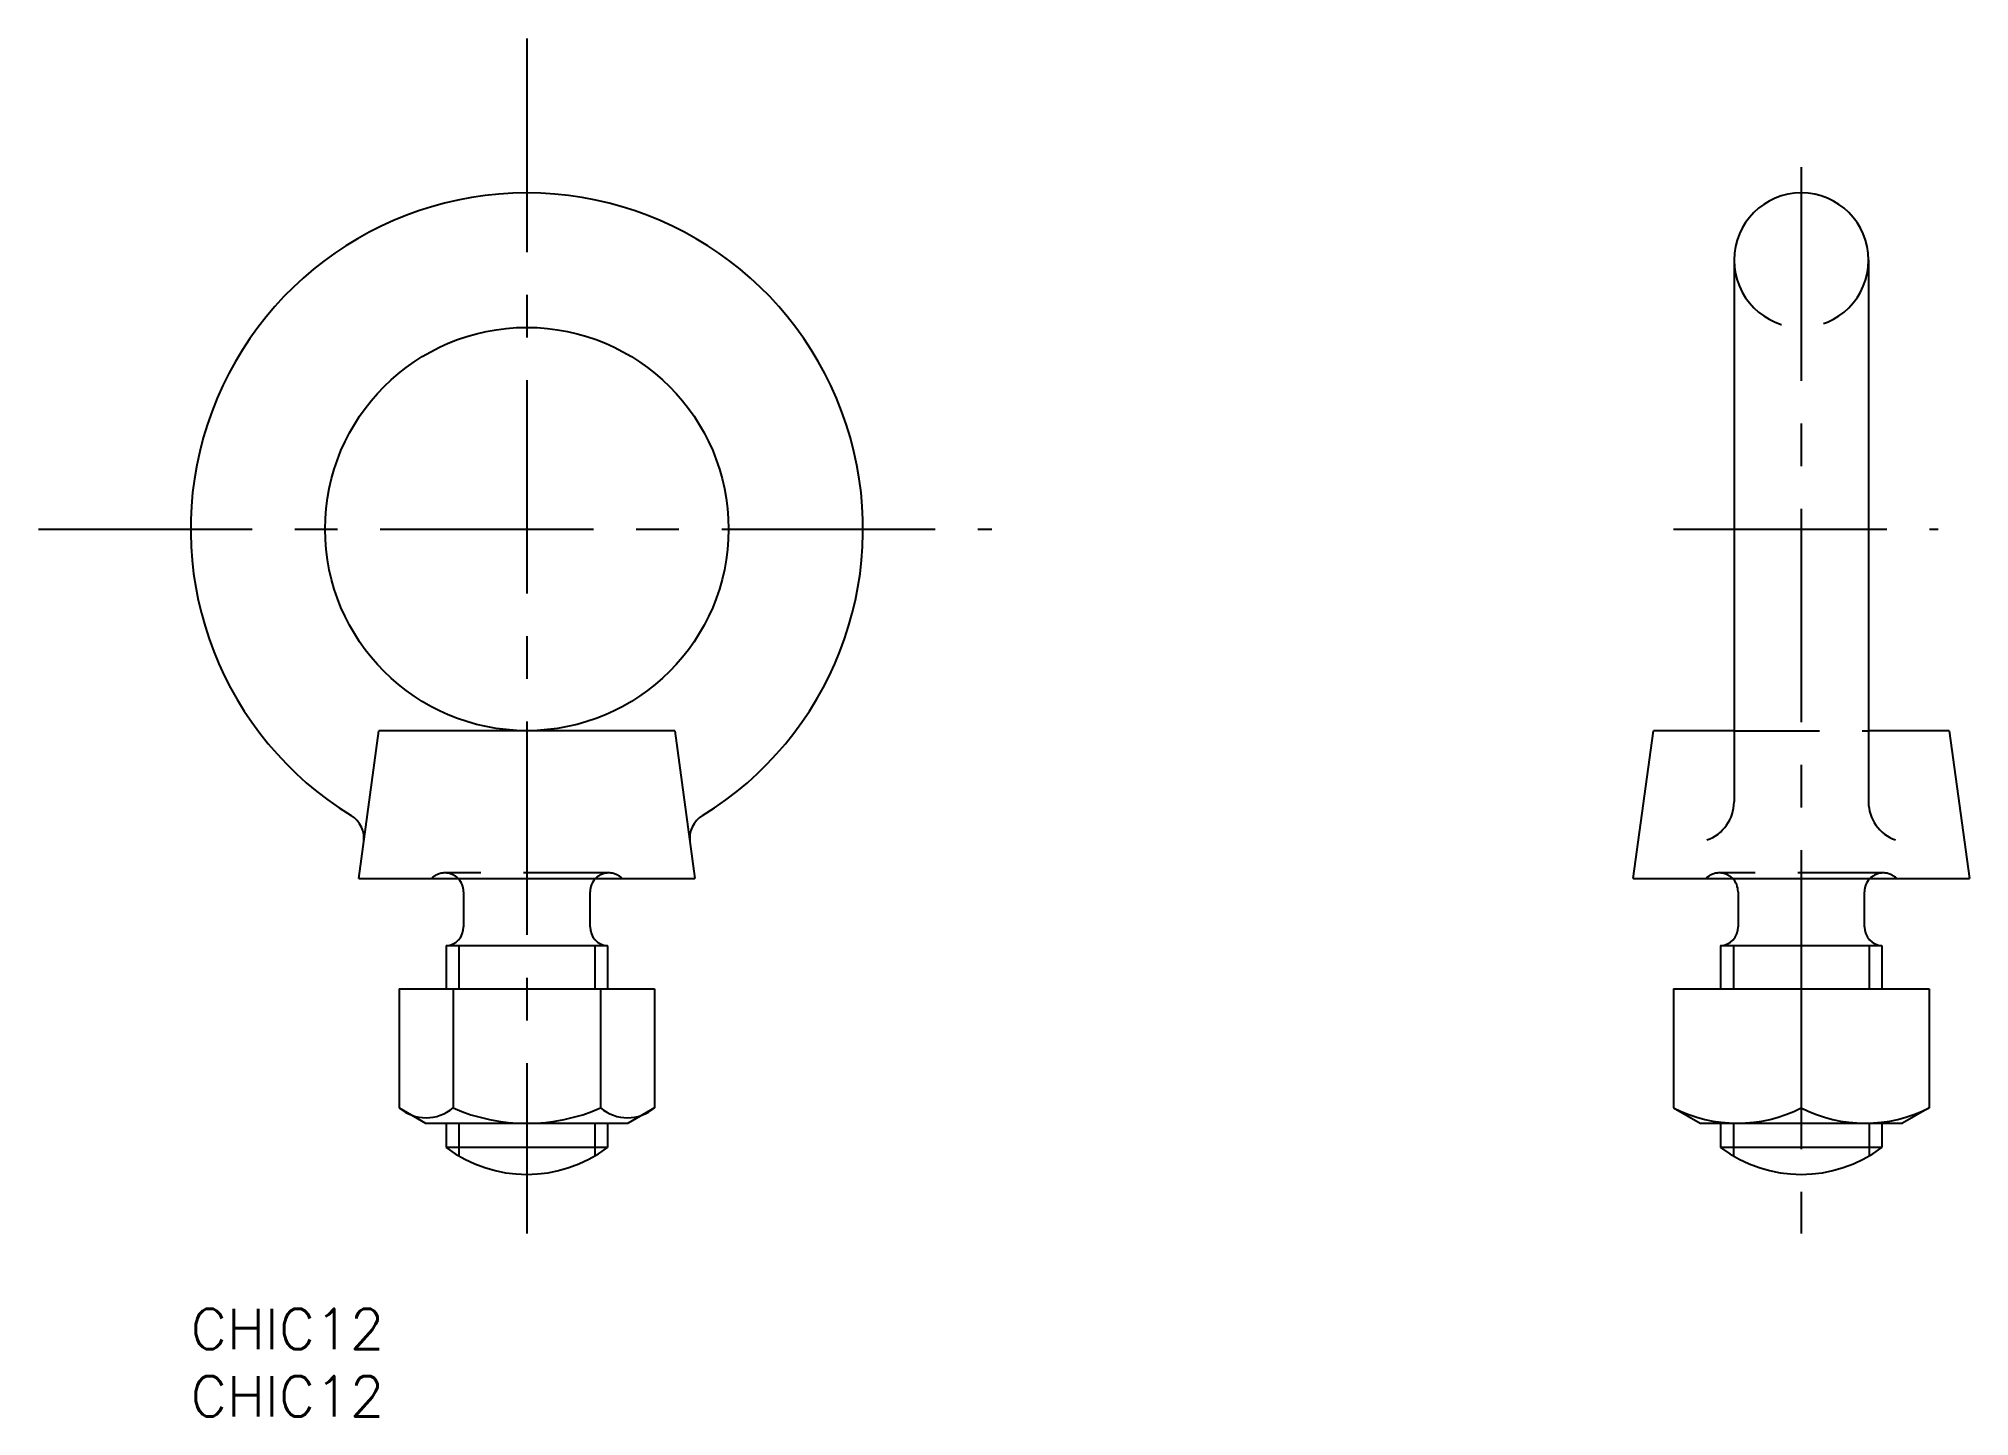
# Model space of a CAD drawing. Extents: x -11 to 132, y -8 to 94.
import ezdxf

# ---------------------------------------------------------------- set-up
doc = ezdxf.new("R2010")
doc.units = 0
doc.header["$LTSCALE"] = 0.5
doc.linetypes.add('CENTER', pattern=[50.8, 31.75, -6.35, 6.35, -6.35])
doc.linetypes.add('DASHED', pattern=[19.05, 12.7, -6.35])
for name, color, linetype in [('MSM_CENTER', 1, 'CENTER'), ('MSM_CONTINUOUS', 7, 'CONTINUOUS'), ('MSM_DASHED', 4, 'DASHED'), ('MSM_NARROW', 5, 'CONTINUOUS'), ('MSM_PART_NUMBER', 7, 'CONTINUOUS')]:
    doc.layers.add(name, color=color, linetype=linetype)
doc.styles.get("Standard").update_dxf_attribs({"font": 'txt.shx', "height": 3, "bigfont": 'bigfont.shx'})

# ---------------------------------------------------------------- blocks, each defined once
blk = doc.blocks.new('*U10')
at = {"layer": 'MSM_PART_NUMBER'}
blk.add_text('CHIC12', height=3, dxfattribs=at).set_placement((0, -3))
blk = doc.blocks.new('*U11')
at = {"layer": 'MSM_PART_NUMBER'}
blk.add_text('CHIC12', height=3, dxfattribs=at).set_placement((0, -8))

msp = doc.modelspace()

# ---------------------------------------------------------------- linework, layer by layer
at = {"layer": 'MSM_CENTER'}
for p, q in [((25, 94.48), (25, 5.61)), ((119.78, 84.91), (119.78, 5.61)), ((-11.31, 58), (59.59, 58)), ((110.27, 58), (129.95, 58))]:
    msp.add_line(p, q, dxfattribs=at)
at = {"layer": 'MSM_CONTINUOUS'}
for p, q in [((114.78, 78), (114.78, 37.71)), ((124.78, 78), (124.78, 37.71)), ((12.5, 32), (14, 43)), ((36, 43), (14, 43)), ((36, 43), (37.5, 32)), ((107.28, 32), (108.78, 43)), ((114.78, 43), (108.78, 43)), ((130.78, 43), (124.78, 43)), ((130.78, 43), (132.28, 32)), ((36.38, 40.25), (36.38, 40.25)), ((36.75, 37.5), (36.75, 37.5)), ((12.5, 32), (37.5, 32)), ((107.28, 32), (132.28, 32)), ((20.3, 31.02), (20.3, 28.4)), ((29.7, 28.4), (29.7, 31.02)), ((115.08, 31.02), (115.08, 28.4)), ((124.48, 28.4), (124.48, 31.02)), ((19, 27), (19, 23.81)), ((31, 27), (19, 27)), ((31, 27), (31, 23.81)), ((113.78, 27), (113.78, 23.81)), ((125.78, 27), (113.78, 27)), ((125.78, 27), (125.78, 23.81)), ((15.5, 23.81), (34.5, 23.81)), ((15.5, 23.81), (15.5, 14.95)), ((19.52, 23.81), (19.52, 14.95)), ((30.48, 23.81), (30.48, 14.95)), ((34.5, 23.81), (34.5, 14.95)), ((110.28, 23.81), (129.28, 23.81)), ((110.28, 23.81), (110.28, 14.95)), ((119.78, 23.81), (119.78, 14.95)), ((129.28, 23.81), (129.28, 14.95)), ((15.5, 14.95), (17.47, 13.81)), ((34.5, 14.95), (32.53, 13.81)), ((110.28, 14.95), (112.25, 13.81)), ((129.28, 14.95), (127.31, 13.81)), ((17.47, 13.81), (32.53, 13.81)), ((19, 13.81), (19, 12)), ((31, 13.81), (31, 12)), ((112.25, 13.81), (127.31, 13.81)), ((113.78, 13.81), (113.78, 12)), ((125.78, 13.81), (125.78, 12)), ((31, 12), (19, 12)), ((125.78, 12), (113.78, 12))]:
    msp.add_line(p, q, dxfattribs=at)
msp.add_circle((25, 58), 15, dxfattribs=at)
for centre, radius, start, end in [((25, 58), 25, 301.5112, 238.4888), ((119.78, 78), 5, 0, 180), ((111.78, 37.71), 3, 289.137, 0), ((127.78, 37.71), 3, 180, 250.863), ((10.89, 34.98), 2, 352.2348, 58.4888), ((39.11, 34.98), 2, 121.5112, 187.7652), ((18.9, 31.02), 1.4, 0, 44.4153), ((31.1, 31.02), 1.4, 135.5847, 180), ((113.68, 31.02), 1.4, 0, 44.4153), ((125.88, 31.02), 1.4, 135.5847, 180), ((18.9, 28.4), 1.4, 274.096, 0), ((31.1, 28.4), 1.4, 180, 265.904), ((113.68, 28.4), 1.4, 274.096, 0), ((125.88, 28.4), 1.4, 180, 265.904), ((17.51, 17.32), 3.11, 229.789, 310.211), ((25, 27.6), 13.8, 246.5735, 293.4265), ((32.49, 17.32), 3.11, 229.789, 310.211), ((115.03, 24.3), 10.49, 243.072, 296.928), ((124.53, 24.3), 10.49, 243.072, 296.928), ((25, 20), 10, 233.1301, 306.8699), ((119.78, 20), 10, 233.1301, 306.8699)]:
    msp.add_arc(centre, radius, start, end, dxfattribs=at)
at = {"layer": 'MSM_DASHED'}
for p, q in [((114.78, 43), (124.78, 43)), ((31.1, 32.42), (18.9, 32.42)), ((125.88, 32.42), (113.68, 32.42))]:
    msp.add_line(p, q, dxfattribs=at)
for centre, radius, start, end in [((119.78, 78), 5, 180, 0), ((18.9, 31.02), 1.4, 44.4153, 135.5847), ((31.1, 31.02), 1.4, 44.4153, 135.5847), ((113.68, 31.02), 1.4, 44.4153, 135.5847), ((125.88, 31.02), 1.4, 44.4153, 135.5847)]:
    msp.add_arc(centre, radius, start, end, dxfattribs=at)
at = {"layer": 'MSM_NARROW'}
for p, q in [((19.95, 27), (19.95, 23.81)), ((30.05, 27), (30.05, 23.81)), ((114.73, 27), (114.73, 23.81)), ((124.83, 27), (124.83, 23.81)), ((19.95, 13.81), (19.95, 11.37)), ((30.05, 13.81), (30.05, 11.37)), ((114.73, 13.81), (114.73, 11.37)), ((124.83, 13.81), (124.83, 11.37))]:
    msp.add_line(p, q, dxfattribs=at)

# ---------------------------------------------------------------- block references
at = {"layer": 'MSM_CONTINUOUS'}
for name in ['*U10', '*U11']:
    msp.add_blockref(name, (0, 0), dxfattribs=at)

doc.saveas('drawing.dxf')
